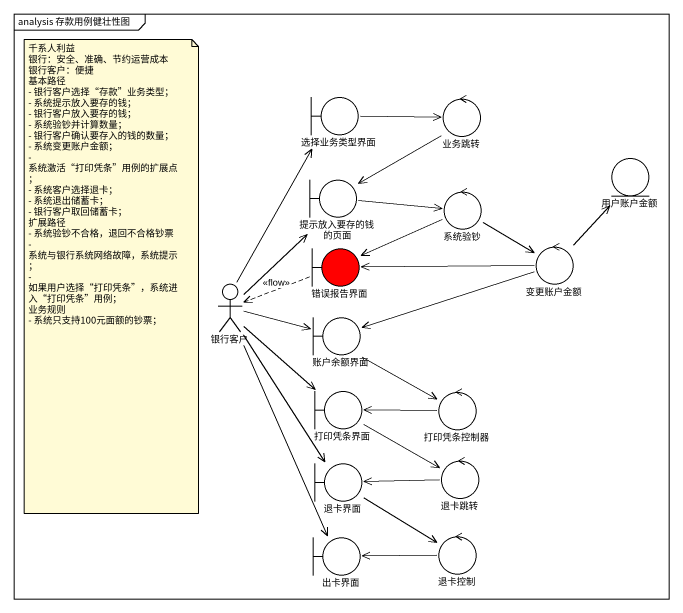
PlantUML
@startuml
mainframe analysis 存款用例健壮性图
boundary 选择业务类型界面
control 业务跳转
entity 用户账户金额
boundary 提示放入要存的钱的页面
control 系统验钞
actor 银行客户
boundary 错误报告界面 #FF0000
control 变更账户金额
boundary 账户余额界面
boundary 打印凭条界面
control 打印凭条控制器
boundary 退卡界面
control 退卡跳转
boundary 出卡界面
control 退卡控制
选择业务类型界面 -right-> 业务跳转
业务跳转 --> 提示放入要存的钱的页面
提示放入要存的钱的页面 -right-> 系统验钞
系统验钞 -left-> 错误报告界面
系统验钞 -right-> 变更账户金额
银行客户 -up-> 选择业务类型界面
银行客户 -up-> 提示放入要存的钱的页面
银行客户 -right-> 账户余额界面
银行客户 --> 打印凭条界面
银行客户 --> 退卡界面
银行客户 --> 出卡界面
错误报告界面 .left.> 银行客户 : <<flow>>
变更账户金额 -up-> 用户账户金额
变更账户金额 -left-> 错误报告界面
变更账户金额 -left-> 账户余额界面
账户余额界面 --> 打印凭条控制器
打印凭条界面 -right-> 退卡跳转
打印凭条控制器 -left-> 打印凭条界面
退卡界面 --> 退卡控制
退卡跳转 -left-> 退卡界面
退卡控制 -left-> 出卡界面
note as N1
  千系人利益
  银行：安全、准确、节约运营成本
  银行客户：便捷
  基本路径
  - 银行客户选择“存款”业务类型；
  - 系统提示放入要存的钱；
  - 银行客户放入要存的钱；
  - 系统验钞并计算数量；
  - 银行客户确认要存入的钱的数量；
  - 系统变更账户金额；
  - 系统激活“打印凭条”用例的扩展点；
  - 系统客户选择退卡；
  - 系统退出储蓄卡；
  - 银行客户取回储蓄卡；
  扩展路径
  - 系统验钞不合格，退回不合格钞票
  - 系统与银行系统网络故障，系统提示；
  - 如果用户选择“打印凭条”，系统进入“打印凭条”用例；
  业务规则
  - 系统只支持100元面额的钞票；
end note
@enduml
